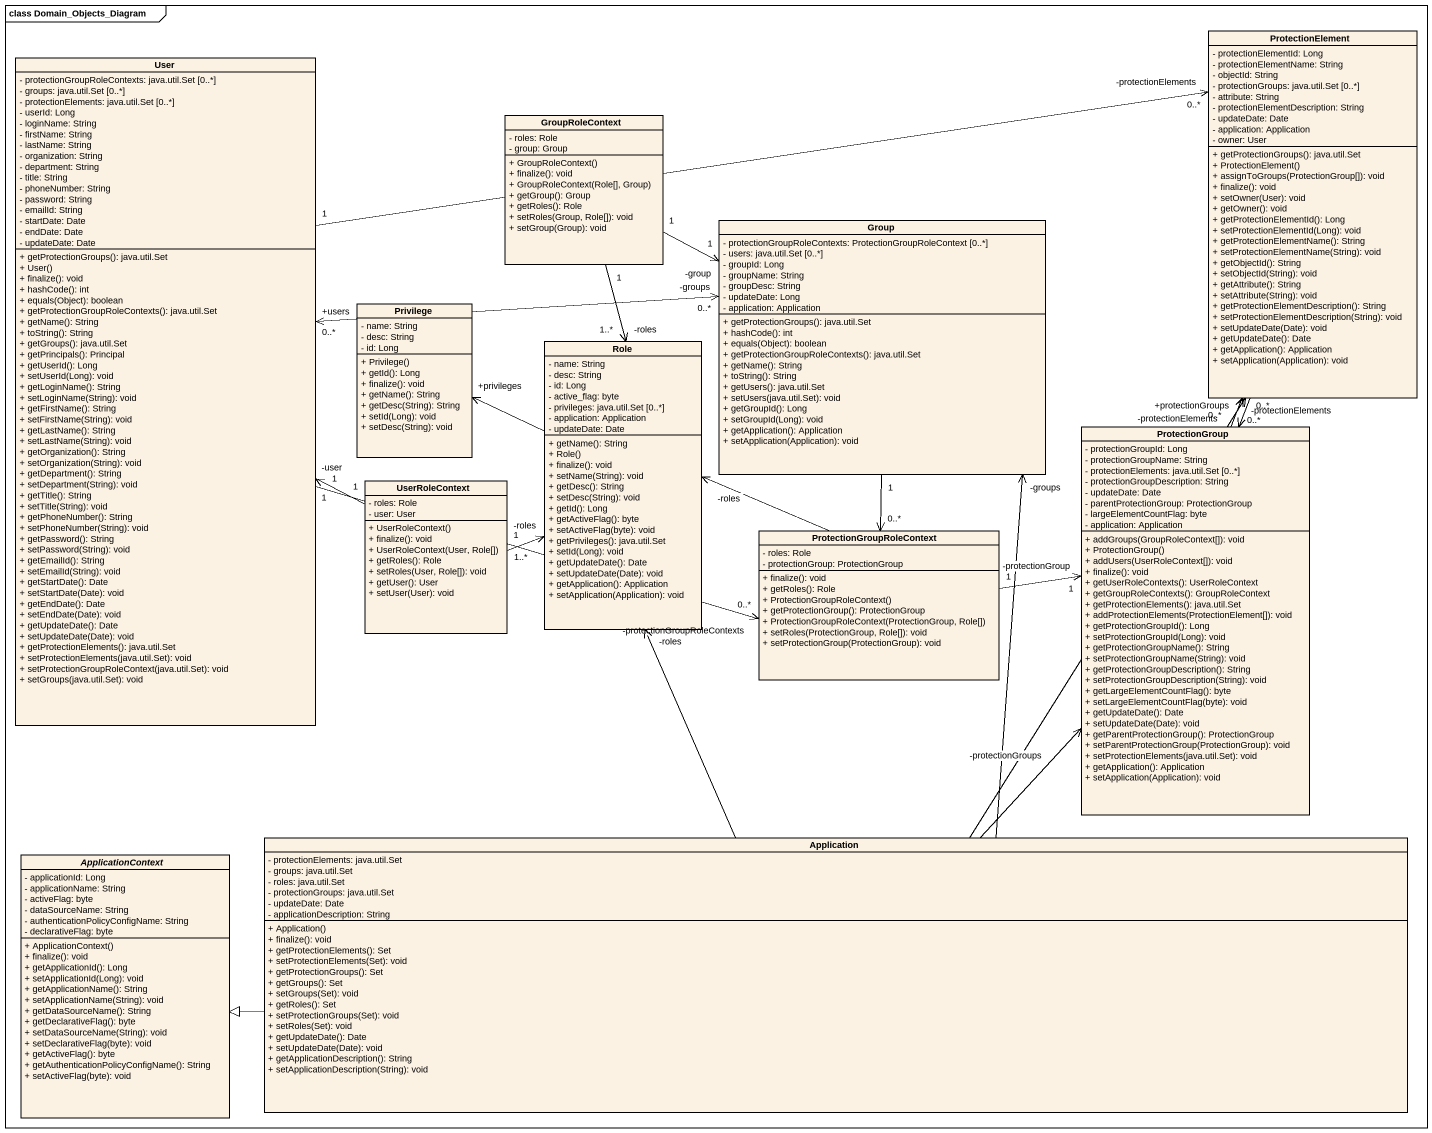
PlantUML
@startuml
mainframe class Domain_Objects_Diagram
hide circle
hide empty members
skinparam classAttributeIconSize 0
class ProtectionElement {
  - protectionElementId: Long
  - protectionElementName: String
  - objectId: String
  - protectionGroups: java.util.Set [0..*]
  - attribute: String
  - protectionElementDescription: String
  - updateDate: Date
  - application: Application
  - owner: User
  + getProtectionGroups(): java.util.Set
  + ProtectionElement()
  + assignToGroups(ProtectionGroup[]): void
  + finalize(): void
  + setOwner(User): void
  + getOwner(): void
  + getProtectionElementId(): Long
  + setProtectionElementId(Long): void
  + getProtectionElementName(): String
  + setProtectionElementName(String): void
  + getObjectId(): String
  + setObjectId(String): void
  + getAttribute(): String
  + setAttribute(String): void
  + getProtectionElementDescription(): String
  + setProtectionElementDescription(String): void
  + setUpdateDate(Date): void
  + getUpdateDate(): Date
  + getApplication(): Application
  + setApplication(Application): void
}
class User {
  - protectionGroupRoleContexts: java.util.Set [0..*]
  - groups: java.util.Set [0..*]
  - protectionElements: java.util.Set [0..*]
  - userId: Long
  - loginName: String
  - firstName: String
  - lastName: String
  - organization: String
  - department: String
  - title: String
  - phoneNumber: String
  - password: String
  - emailId: String
  - startDate: Date
  - endDate: Date
  - updateDate: Date
  + getProtectionGroups(): java.util.Set
  + User()
  + finalize(): void
  + hashCode(): int
  + equals(Object): boolean
  + getProtectionGroupRoleContexts(): java.util.Set
  + getName(): String
  + toString(): String
  + getGroups(): java.util.Set
  + getPrincipals(): Principal
  + getUserId(): Long
  + setUserId(Long): void
  + getLoginName(): String
  + setLoginName(String): void
  + getFirstName(): String
  + setFirstName(String): void
  + getLastName(): String
  + setLastName(String): void
  + getOrganization(): String
  + setOrganization(String): void
  + getDepartment(): String
  + setDepartment(String): void
  + getTitle(): String
  + setTitle(String): void
  + getPhoneNumber(): String
  + setPhoneNumber(String): void
  + getPassword(): String
  + setPassword(String): void
  + getEmailId(): String
  + setEmailId(String): void
  + getStartDate(): Date
  + setStartDate(Date): void
  + getEndDate(): Date
  + setEndDate(Date): void
  + getUpdateDate(): Date
  + setUpdateDate(Date): void
  + getProtectionElements(): java.util.Set
  + setProtectionElements(java.util.Set): void
  + setProtectionGroupRoleContext(java.util.Set): void
  + setGroups(java.util.Set): void
}
class GroupRoleContext {
  - roles: Role
  - group: Group
  + GroupRoleContext()
  + finalize(): void
  + GroupRoleContext(Role[], Group)
  + getGroup(): Group
  + getRoles(): Role
  + setRoles(Group, Role[]): void
  + setGroup(Group): void
}
class "Group" as Group_ {
  - protectionGroupRoleContexts: ProtectionGroupRoleContext [0..*]
  - users: java.util.Set [0..*]
  - groupId: Long
  - groupName: String
  - groupDesc: String
  - updateDate: Long
  - application: Application
  + getProtectionGroups(): java.util.Set
  + hashCode(): int
  + equals(Object): boolean
  + getProtectionGroupRoleContexts(): java.util.Set
  + getName(): String
  + toString(): String
  + getUsers(): java.util.Set
  + setUsers(java.util.Set): void
  + getGroupId(): Long
  + setGroupId(Long): void
  + getApplication(): Application
  + setApplication(Application): void
}
class Privilege {
  - name: String
  - desc: String
  - id: Long
  + Privilege()
  + getId(): Long
  + finalize(): void
  + getName(): String
  + getDesc(String): String
  + setId(Long): void
  + setDesc(String): void
}
class Role {
  - name: String
  - desc: String
  - id: Long
  - active_flag: byte
  - privileges: java.util.Set [0..*]
  - application: Application
  - updateDate: Date
  + getName(): String
  + Role()
  + finalize(): void
  + setName(String): void
  + getDesc(): String
  + setDesc(String): void
  + getId(): Long
  + getActiveFlag(): byte
  + setActiveFlag(byte): void
  + getPrivileges(): java.util.Set
  + setId(Long): void
  + getUpdateDate(): Date
  + setUpdateDate(Date): void
  + getApplication(): Application
  + setApplication(Application): void
}
class ProtectionGroup {
  - protectionGroupId: Long
  - protectionGroupName: String
  - protectionElements: java.util.Set [0..*]
  - protectionGroupDescription: String
  - updateDate: Date
  - parentProtectionGroup: ProtectionGroup
  - largeElementCountFlag: byte
  - application: Application
  + addGroups(GroupRoleContext[]): void
  + ProtectionGroup()
  + addUsers(UserRoleContext[]): void
  + finalize(): void
  + getUserRoleContexts(): UserRoleContext
  + getGroupRoleContexts(): GroupRoleContext
  + getProtectionElements(): java.util.Set
  + addProtectionElements(ProtectionElement[]): void
  + getProtectionGroupId(): Long
  + setProtectionGroupId(Long): void
  + getProtectionGroupName(): String
  + setProtectionGroupName(String): void
  + getProtectionGroupDescription(): String
  + setProtectionGroupDescription(String): void
  + getLargeElementCountFlag(): byte
  + setLargeElementCountFlag(byte): void
  + getUpdateDate(): Date
  + setUpdateDate(Date): void
  + getParentProtectionGroup(): ProtectionGroup
  + setParentProtectionGroup(ProtectionGroup): void
  + setProtectionElements(java.util.Set): void
  + getApplication(): Application
  + setApplication(Application): void
}
class UserRoleContext {
  - roles: Role
  - user: User
  + UserRoleContext()
  + finalize(): void
  + UserRoleContext(User, Role[])
  + getRoles(): Role
  + setRoles(User, Role[]): void
  + getUser(): User
  + setUser(User): void
}
class ProtectionGroupRoleContext {
  - roles: Role
  - protectionGroup: ProtectionGroup
  + finalize(): void
  + getRoles(): Role
  + ProtectionGroupRoleContext()
  + getProtectionGroup(): ProtectionGroup
  + ProtectionGroupRoleContext(ProtectionGroup, Role[])
  + setRoles(ProtectionGroup, Role[]): void
  + setProtectionGroup(ProtectionGroup): void
}
abstract class ApplicationContext {
  - applicationId: Long
  - applicationName: String
  - activeFlag: byte
  - dataSourceName: String
  - authenticationPolicyConfigName: String
  - declarativeFlag: byte
  + ApplicationContext()
  + finalize(): void
  + getApplicationId(): Long
  + setApplicationId(Long): void
  + getApplicationName(): String
  + setApplicationName(String): void
  + getDataSourceName(): String
  + getDeclarativeFlag(): byte
  + setDataSourceName(String): void
  + setDeclarativeFlag(byte): void
  + getActiveFlag(): byte
  + getAuthenticationPolicyConfigName(): String
  + setActiveFlag(byte): void
}
class Application {
  - protectionElements: java.util.Set
  - groups: java.util.Set
  - roles: java.util.Set
  - protectionGroups: java.util.Set
  - updateDate: Date
  - applicationDescription: String
  + Application()
  + finalize(): void
  + getProtectionElements(): Set
  + setProtectionElements(Set): void
  + getProtectionGroups(): Set
  + getGroups(): Set
  + setGroups(Set): void
  + getRoles(): Set
  + setProtectionGroups(Set): void
  + setRoles(Set): void
  + getUpdateDate(): Date
  + setUpdateDate(Date): void
  + getApplicationDescription(): String
  + setApplicationDescription(String): void
}
ProtectionElement --> "+protectionGroups\n0..*" ProtectionGroup
User "1" -right-> "-protectionElements\n0..*" ProtectionElement
User -right-> "-groups" Group_
User "1" -right-> "-protectionGroupRoleContexts\n0..*" ProtectionGroupRoleContext
GroupRoleContext "1" -right-> "-group\n1" Group_
GroupRoleContext "1" --> "-roles\n1..*" Role
Group_ "0..*" -left-> "+users\n0..*" User
Group_ "1" --> "0..*" ProtectionGroupRoleContext
Role -left-> "+privileges" Privilege
ProtectionGroup "0..*" -up-> "-protectionElements\n0..*" ProtectionElement
UserRoleContext "1" -up-> "-user\n1" User
UserRoleContext "1" -right-> "-roles\n1..*" Role
ProtectionGroupRoleContext -left-> "-roles" Role
ProtectionGroupRoleContext "1" -right-> "-protectionGroup\n1" ProtectionGroup
Application -up-> "-protectionElements" ProtectionElement
Application -up-> "-groups" Group_
Application -up-> "-roles" Role
Application -up-> "-protectionGroups" ProtectionGroup
Application -left-|> ApplicationContext
@enduml
